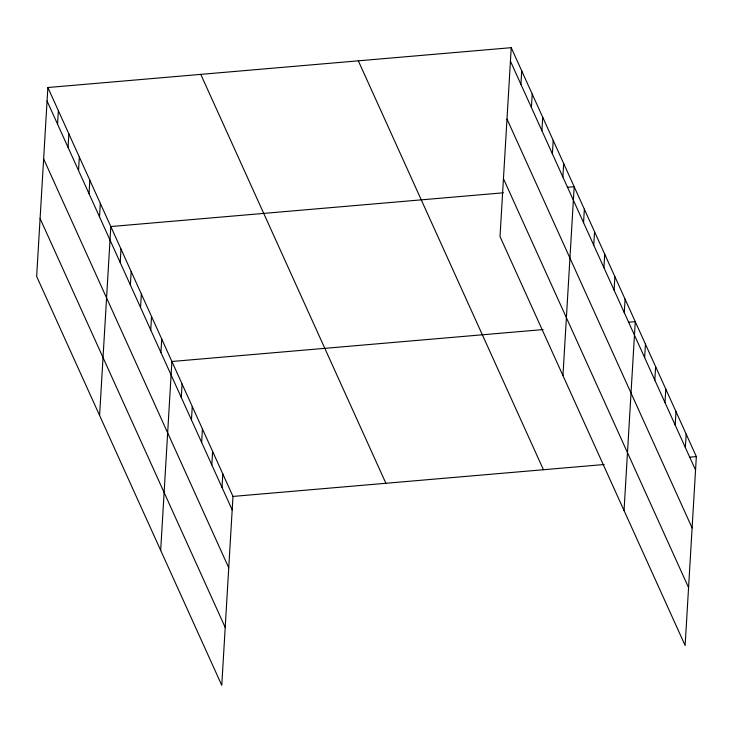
<?xml version="1.0" encoding="UTF-8"?>
<svg xmlns="http://www.w3.org/2000/svg" width="733" height="733" viewBox="0 0 733 733"><rect width="100%" height="100%" fill="white"/><g stroke="black" fill="none" stroke-linecap="round" stroke-linejoin="round"><path stroke-width="1.1" d="M47.874 87.52L36.65 276.414L221.769 685.318L232.984 496.424L47.874 87.52L511.231 47.682L696.35 456.586L685.126 645.48L500.016 236.576L511.231 47.682M57.559 124.179L58.365 110.692M68.05 147.351L68.856 133.864M78.541 170.523L79.338 157.036M89.032 193.695L89.829 180.208M99.523 216.867L100.32 203.38M99.587 415.437L110.811 226.552L503.342 192.797M120.194 262.524L120.991 249.037M130.373 285.018L131.17 271.531M140.553 307.503L141.359 294.015M150.732 329.997L151.539 316.509M160.921 352.491L161.718 339.003M160.674 550.382L171.898 361.488L543.071 329.575M181.28 397.469L182.077 383.982M191.46 419.954L192.266 406.467M201.639 442.448L202.445 428.961M211.828 464.933L212.625 451.446M222.007 487.427L222.805 473.939M520.925 84.341L521.722 70.854M531.416 107.513L532.213 94.026M541.907 130.685L542.704 117.198M552.389 153.857L553.195 140.369M562.88 177.029L563.686 163.541M562.953 375.598L574.177 186.713L567.424 187.291M583.55 222.685L584.357 209.198M593.739 245.179L594.536 231.692M603.919 267.664L604.716 254.177M614.098 290.158L614.895 276.671M624.278 312.643L625.084 299.156M624.04 510.535L635.264 321.65L628.52 322.227M644.646 357.631L645.443 344.134M654.826 380.115L655.623 366.628M665.005 402.609L665.802 389.122M675.185 425.094L675.991 411.607M685.364 447.588L686.17 434.101M232.984 496.424L604.157 464.511M689.606 457.172L696.35 456.586M510.434 61.169L695.553 470.073M506.998 119.048L692.108 527.962M503.452 178.687L688.571 587.591M358.327 60.83L543.437 469.734M200.778 74.372L385.897 483.276M47.068 101.007L232.187 509.911M43.632 158.896L228.751 567.8M40.086 218.526L225.205 627.439"/></g></svg>
